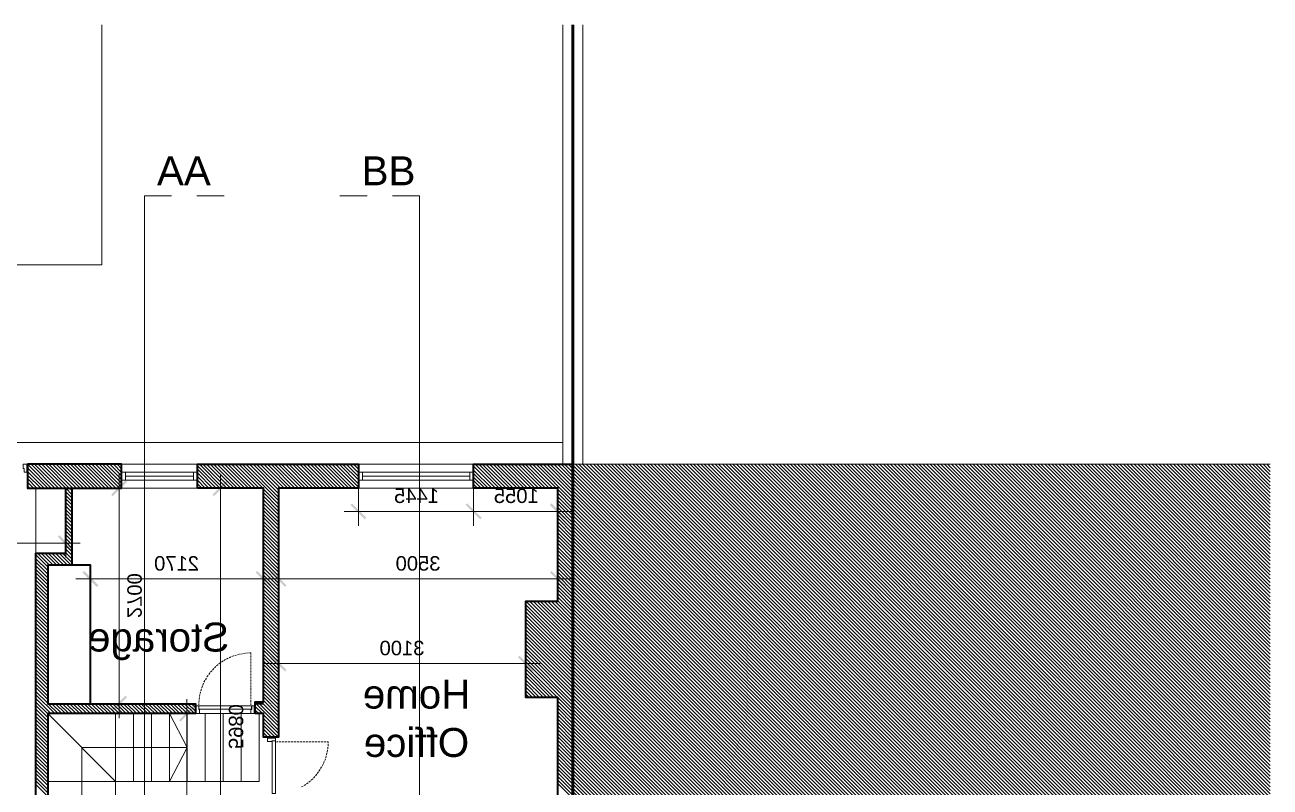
# Model space of a CAD drawing. Header units: millimetres. Extents: x -176873 to 104254, y -63587 to 101719.
# Drawn here: x -166468 to -150863, y 14394 to 23938 of the extents above; entities that cross this region are included whole.
import ezdxf

# ---------------------------------------------------------------- set-up
doc = ezdxf.new("R2010")
doc.units = ezdxf.units.MM
for name, color, linetype in [('PDF2_25205$165$Griffith$Avenue$Survey$a-Above', 7, 'Continuous'), ('PDF2_25205$165$Griffith$Avenue$Survey$a-Boundary$Outline', 1, 'Continuous'), ('PDF2_25205$165$Griffith$Avenue$Survey$a-Elevation$2', 7, 'Continuous'), ('PDF2_25205$165$Griffith$Avenue$Survey$a-Elevation$4', 7, 'Continuous'), ('PDF2_25205$165$Griffith$Avenue$Survey$a-Furniture$Fixed', 7, 'Continuous'), ('PDF2_25205$165$Griffith$Avenue$Survey$a-Hatch', 7, 'Continuous'), ('PDF2_25205$165$Griffith$Avenue$Survey$a-Stairs', 7, 'Continuous'), ('PDF2_25205$165$Griffith$Avenue$Survey$a-Walls', 7, 'Continuous'), ('PDF2_25205$165$Griffith$Avenue$Survey$a-Windows', 7, 'Continuous'), ('PDF2_a-Dimension 10', 7, 'Continuous'), ('PDF2_a-Dimension 100', 7, 'Continuous'), ('PDF2_Text', 7, 'Continuous')]:
    doc.layers.add(name, color=color, linetype=linetype)
doc.layers.add('PDF2_25205$165$Griffith$Avenue$Survey$a-Doors', color=7, linetype='Continuous', true_color=0x989898)
doc.styles.add('PDF ArialMT', font='Arial.ttf')

msp = doc.modelspace()

# ---------------------------------------------------------------- hatches: boundary and pattern name
at = {"layer": 'PDF2_a-Dimension 10', "transparency": 33554559}
for points in [[(-165368.3, 18036.6), (-165387.4, 18055.6), (-165207.5, 18235.5), (-165188.4, 18216.4)], [(-164096.6, 18036.6), (-164115.6, 18055.6), (-163935.8, 18235.5), (-163916.7, 18216.4)], [(-162187.9, 17765.7), (-162206.9, 17746.7), (-162386.8, 17926.5), (-162367.8, 17945.6)], [(-160763.8, 17746.7), (-160943.7, 17926.5), (-160924.6, 17945.6), (-160744.8, 17765.7)], [(-159887.8, 17926.5), (-159868.7, 17945.6), (-159688.9, 17765.7), (-159707.9, 17746.7)], [(-166056, 17528.7), (-166037, 17547.7), (-165857.1, 17367.9), (-165876.2, 17348.8)], [(-165546.1, 16919.3), (-165565.1, 16900.2), (-165747.1, 17080.1), (-165725.9, 17099.1)], [(-163576, 17080.1), (-163557, 17099.1), (-163377.1, 16919.3), (-163396.2, 16900.2)], [(-163188.8, 16919.3), (-163207.8, 16900.2), (-163387.7, 17080.1), (-163368.7, 17099.1)], [(-159887.8, 17080.1), (-159868.7, 17099.1), (-159688.9, 16919.3), (-159707.9, 16900.2)], [(-163188.8, 15859.1), (-163207.8, 15840.1), (-163387.7, 16020), (-163368.7, 16039)], [(-160287.7, 16020), (-160268.7, 16039), (-160088.8, 15859.1), (-160107.8, 15840.1)], [(-165207.5, 15537.5), (-165188.4, 15518.5), (-165368.3, 15338.6), (-165387.4, 15357.6)], [(-164517.7, 15213.8), (-164536.7, 15232.8), (-164356.8, 15412.7), (-164337.8, 15393.6)]]:
    msp.add_hatch(color=256, dxfattribs=at).paths.add_polyline_path(points)

# ---------------------------------------------------------------- linework, layer by layer
at = {"layer": 'PDF2_25205$165$Griffith$Avenue$Survey$a-Above', "lineweight": 9}
for points in [[(-164968.4, 6588.8), (-164968.4, 21796.8), (-164629.8, 21796.8)], [(-163971.7, 21796.8), (-164312.4, 21796.8)], [(-162520.1, 21796.8), (-162179.4, 21796.8)], [(-161523.5, 21284.7), (-161523.5, 21796.8), (-161862, 21796.8)], [(-161523.5, 6588.8), (-161523.5, 21796.8)], [(-164968.4, 20332.5), (-164968.4, 20967.3)], [(-161523.5, 20332.5), (-161523.5, 20967.3)], [(-164968.4, 19380.2), (-164968.4, 20015.1)], [(-161523.5, 19380.2), (-161523.5, 20015.1)], [(-164968.4, 18428), (-164968.4, 19062.8)], [(-161523.5, 18428), (-161523.5, 19062.8)], [(-164968.4, 17475.8), (-164968.4, 18110.6)], [(-161523.5, 17475.8), (-161523.5, 18110.6)], [(-164968.4, 16523.6), (-164968.4, 17158.4)], [(-161523.5, 16523.6), (-161523.5, 17158.4)], [(-164968.4, 15571.4), (-164968.4, 16206.2)], [(-161523.5, 15571.4), (-161523.5, 16206.2)], [(-164433, 14462.6), (-163531.6, 14462.6), (-163531.6, 15313.2)], [(-164331.5, 15313.2), (-163582.4, 15313.2)], [(-164206.6, 14462.6), (-164206.6, 15313.2)], [(-163982.3, 14462.6), (-163982.3, 15313.2)], [(-163758, 14462.6), (-163758, 15313.2)], [(-164968.4, 14619.1), (-164968.4, 15254)], [(-161523.5, 14619.1), (-161523.5, 15254)]]:
    msp.add_lwpolyline(points, dxfattribs=at)
at = {"layer": 'PDF2_25205$165$Griffith$Avenue$Survey$a-Boundary$Outline', "lineweight": 50}
msp.add_lwpolyline([(-159600, 6588.8), (-159600, 23938.2)], dxfattribs=at)
at = {"layer": 'PDF2_25205$165$Griffith$Avenue$Survey$a-Doors', "color": 7, "lineweight": 9}
for points in [[(-166445.4, 18337), (-166477.1, 18337), (-166477.1, 18383.6), (-166489.8, 18383.6), (-166489.8, 18436.5), (-166445.4, 18436.5)], [(-164323, 15412.7), (-164289.1, 15412.7), (-164289.1, 15366.1), (-164278.5, 15366.1), (-164278.5, 15313.2), (-164323, 15313.2)], [(-163626.8, 15412.7), (-164287, 15412.7), (-164287, 15368.2), (-163626.8, 15368.2)], [(-163593, 15412.7), (-163624.7, 15412.7), (-163624.7, 15366.1), (-163635.3, 15366.1), (-163635.3, 15313.2), (-163593, 15313.2)], [(-163326.3, 15006.4), (-163326.3, 14974.6), (-163372.9, 14974.6), (-163372.9, 14964.1), (-163427.9, 14964.1), (-163427.9, 15006.4)], [(-163326.3, 14972.5), (-163326.3, 14312.3), (-163370.8, 14312.3), (-163370.8, 14972.5)]]:
    msp.add_lwpolyline(points, close=True, dxfattribs=at)
for points in [[(-166445.4, 18436.5), (-166434.8, 18436.5)], [(-166434.8, 18337), (-166445.4, 18337)], [(-164331.5, 15412.7), (-164323, 15412.7)], [(-164323, 15313.2), (-164331.5, 15313.2)], [(-163582.4, 15412.7), (-163593, 15412.7)], [(-163593, 15313.2), (-163582.4, 15313.2)], [(-163427.9, 15006.4), (-163427.9, 15017)], [(-163326.3, 15017), (-163326.3, 15006.4)]]:
    msp.add_lwpolyline(points, dxfattribs=at)
at = {"layer": 'PDF2_25205$165$Griffith$Avenue$Survey$a-Doors', "lineweight": 9}
for points in [[(-164064.8, 15912), (-164045.8, 15929)], [(-164035.2, 15937.4), (-164016.2, 15952.3)], [(-164005.6, 15958.6), (-163984.4, 15973.4)], [(-163973.8, 15979.8), (-163952.7, 15990.3)], [(-163942.1, 15996.7), (-163918.8, 16009.4)], [(-163908.2, 16013.6), (-163885, 16024.2)], [(-163874.4, 16028.4), (-163853.2, 16036.9), (-163851.1, 16036.9)], [(-163838.4, 16041.1), (-163815.1, 16047.5)], [(-163802.4, 16051.7), (-163781.3, 16058.1), (-163779.2, 16058.1)], [(-163766.5, 16060.2), (-163741.1, 16064.4)], [(-163728.4, 16066.5), (-163709.3, 16070.8), (-163705.1, 16070.8)], [(-163692.4, 16070.8), (-163667, 16072.9)], [(-163637.4, 16053.8), (-163637.4, 16072.9), (-163654.3, 16072.9)], [(-163637.4, 16017.8), (-163637.4, 16041.1)], [(-163637.4, 15979.8), (-163637.4, 16005.2)], [(-163637.4, 15941.7), (-163637.4, 15967.1)], [(-163637.4, 15905.7), (-163637.4, 15929)], [(-164187.6, 15772.4), (-164172.7, 15791.4)], [(-164164.3, 15802), (-164151.6, 15823.2)], [(-164143.1, 15831.6), (-164126.2, 15850.7)], [(-164117.7, 15859.1), (-164100.8, 15878.2)], [(-164092.3, 15886.7), (-164073.3, 15903.6)], [(-163637.4, 15867.6), (-163637.4, 15893)], [(-163637.4, 15829.5), (-163637.4, 15854.9)], [(-163637.4, 15791.4), (-163637.4, 15816.8)], [(-163637.4, 15755.5), (-163637.4, 15778.7)], [(-164261.6, 15601), (-164255.3, 15624.3)], [(-164251, 15637), (-164242.6, 15660.2)], [(-164238.3, 15670.8), (-164227.8, 15694.1)], [(-164223.5, 15706.8), (-164210.8, 15728)], [(-164204.5, 15738.5), (-164193.9, 15759.7)], [(-163637.4, 15717.4), (-163637.4, 15742.8)], [(-163637.4, 15679.3), (-163637.4, 15704.7)], [(-163637.4, 15641.2), (-163637.4, 15666.6)], [(-163637.4, 15605.2), (-163637.4, 15630.6)], [(-164287, 15452.9), (-164284.9, 15478.3)], [(-164284.9, 15491), (-164284.9, 15495.2), (-164280.7, 15514.2)], [(-164278.5, 15526.9), (-164274.3, 15552.3)], [(-164272.2, 15565), (-164272.2, 15567.1), (-164265.9, 15588.3)], [(-163637.4, 15567.1), (-163637.4, 15592.5)], [(-163637.4, 15529), (-163637.4, 15554.4)], [(-163637.4, 15493.1), (-163637.4, 15516.3)], [(-163637.4, 15455), (-163637.4, 15480.4)], [(-164287, 15423.2), (-164287, 15440.2)], [(-163637.4, 15423.2), (-163637.4, 15442.3)], [(-163315.8, 14961.9), (-163296.7, 14961.9)], [(-163284, 14961.9), (-163260.7, 14961.9)], [(-163248, 14961.9), (-163222.6, 14961.9)], [(-163209.9, 14961.9), (-163184.6, 14961.9)], [(-163171.9, 14961.9), (-163146.5, 14961.9)], [(-163135.9, 14961.9), (-163110.5, 14961.9)], [(-163097.8, 14961.9), (-163072.4, 14961.9)], [(-163059.7, 14961.9), (-163034.3, 14961.9)], [(-163021.6, 14961.9), (-162998.3, 14961.9)], [(-162985.6, 14961.9), (-162960.3, 14961.9)], [(-162947.6, 14961.9), (-162922.2, 14961.9)], [(-162909.5, 14961.9), (-162884.1, 14961.9)], [(-162873.5, 14961.9), (-162848.1, 14961.9)], [(-162835.4, 14961.9), (-162810, 14961.9)], [(-162797.3, 14961.9), (-162771.9, 14961.9)], [(-162759.2, 14961.9), (-162736, 14961.9)], [(-162723.3, 14961.9), (-162697.9, 14961.9)], [(-162685.2, 14961.9), (-162666.1, 14961.9), (-162666.1, 14945)], [(-162674.6, 14858.3), (-162678.8, 14832.9)], [(-162670.4, 14894.2), (-162670.4, 14890), (-162672.5, 14871)], [(-162668.2, 14932.3), (-162668.2, 14906.9)], [(-162729.6, 14680.5), (-162742.3, 14657.2)], [(-162716.9, 14714.4), (-162725.4, 14691.1)], [(-162702.1, 14748.2), (-162710.6, 14724.9)], [(-162691.5, 14784.2), (-162697.9, 14760.9)], [(-162680.9, 14820.2), (-162683.1, 14818.1), (-162687.3, 14796.9)], [(-162835.4, 14526), (-162852.3, 14507)], [(-162810, 14553.5), (-162826.9, 14534.5)], [(-162788.9, 14583.2), (-162803.7, 14562)], [(-162767.7, 14614.9), (-162782.5, 14593.8)], [(-162748.7, 14646.7), (-162761.3, 14625.5)], [(-162979.3, 14405.4), (-163000.5, 14394.8)], [(-162947.6, 14426.6), (-162968.7, 14411.8)], [(-162917.9, 14447.7), (-162939.1, 14435.1)], [(-162888.3, 14473.1), (-162907.4, 14456.2)], [(-162860.8, 14498.5), (-162879.8, 14481.6)]]:
    msp.add_lwpolyline(points, dxfattribs=at)
at = {"layer": 'PDF2_25205$165$Griffith$Avenue$Survey$a-Elevation$2', "lineweight": 9}
msp.add_lwpolyline([(-150862.9, 18436.5), (-159600, 18436.5)], dxfattribs=at)
at = {"layer": 'PDF2_25205$165$Griffith$Avenue$Survey$a-Elevation$4', "lineweight": 20}
for points in [[(-165503.7, 23938.2), (-165503.7, 20935.5), (-168316, 20935.5), (-168316, 23938.2)], [(-159724.8, 18436.5), (-159724.8, 23938.2)], [(-159475.1, 18436.5), (-159475.1, 23938.2)], [(-165503.7, 20935.5), (-168316, 20935.5)], [(-168660.9, 18709.5), (-159724.8, 18709.5)]]:
    msp.add_lwpolyline(points, dxfattribs=at)
at = {"layer": 'PDF2_25205$165$Griffith$Avenue$Survey$a-Furniture$Fixed', "lineweight": 15}
msp.add_lwpolyline([(-166331.1, 18136), (-166331.1, 17321.3)], dxfattribs=at)
at = {"layer": 'PDF2_25205$165$Griffith$Avenue$Survey$a-Hatch', "lineweight": 5}
for points in [[(-166434.8, 18436.5), (-166136.4, 18136)], [(-166390.4, 18436.5), (-166092, 18136)], [(-166345.9, 18436.5), (-166045.4, 18136)], [(-166301.5, 18436.5), (-166001, 18136)], [(-166257, 18436.5), (-165956.6, 18136), (-165876.2, 18055.6)], [(-166210.5, 18436.5), (-165912.1, 18136), (-165876.2, 18102.1)], [(-166166.1, 18436.5), (-165867.7, 18136)], [(-166121.6, 18436.5), (-165821.1, 18136)], [(-166077.2, 18436.5), (-165776.7, 18136)], [(-166032.7, 18436.5), (-165732.3, 18136)], [(-165986.2, 18436.5), (-165687.8, 18136)], [(-165941.8, 18436.5), (-165641.3, 18136)], [(-165897.3, 18436.5), (-165596.8, 18136)], [(-165852.9, 18436.5), (-165552.4, 18136)], [(-165808.4, 18436.5), (-165508, 18136)], [(-165761.9, 18436.5), (-165463.5, 18136)], [(-165717.5, 18436.5), (-165417, 18136)], [(-165673, 18436.5), (-165372.5, 18136)], [(-165628.6, 18436.5), (-165328.1, 18136)], [(-165584.1, 18436.5), (-165283.7, 18136)], [(-165537.6, 18436.5), (-165256.2, 18155.1)], [(-165493.2, 18436.5), (-165256.2, 18199.5)], [(-165448.7, 18436.5), (-165256.2, 18243.9)], [(-165404.3, 18436.5), (-165256.2, 18290.5)], [(-165357.7, 18436.5), (-165256.2, 18334.9)], [(-165313.3, 18436.5), (-165256.2, 18379.4)], [(-165268.9, 18436.5), (-165256.2, 18423.8)], [(-164306.1, 18417.4), (-164026.7, 18136)], [(-164280.7, 18436.5), (-163982.3, 18136)], [(-164236.2, 18436.5), (-163935.8, 18136)], [(-164191.8, 18436.5), (-163891.3, 18136)], [(-164147.4, 18436.5), (-163846.9, 18136)], [(-164102.9, 18436.5), (-163802.4, 18136)], [(-164056.4, 18436.5), (-163758, 18136)], [(-164011.9, 18436.5), (-163711.5, 18136)], [(-163967.5, 18436.5), (-163667, 18136)], [(-163923.1, 18436.5), (-163622.6, 18136)], [(-163876.5, 18436.5), (-163578.1, 18136)], [(-163832.1, 18436.5), (-163533.7, 18136)], [(-163787.6, 18436.5), (-163487.2, 18136)], [(-163743.2, 18436.5), (-163288.2, 17981.5)], [(-163698.8, 18436.5), (-163288.2, 18026)], [(-163652.2, 18436.5), (-163288.2, 18070.4)], [(-163607.8, 18436.5), (-163288.2, 18117)], [(-163563.3, 18436.5), (-163262.9, 18136)], [(-163518.9, 18436.5), (-163218.4, 18136)], [(-163474.5, 18436.5), (-163174, 18136)], [(-163427.9, 18436.5), (-163129.5, 18136)], [(-163383.5, 18436.5), (-163083, 18136)], [(-163339, 18436.5), (-163038.5, 18136)], [(-163294.6, 18436.5), (-162994.1, 18136)], [(-163250.2, 18436.5), (-162949.7, 18136)], [(-163203.6, 18436.5), (-162905.2, 18136)], [(-163159.2, 18436.5), (-162858.7, 18136)], [(-163114.7, 18436.5), (-162814.2, 18136)], [(-163070.3, 18436.5), (-162769.8, 18136)], [(-163023.7, 18436.5), (-162725.4, 18136)], [(-162979.3, 18436.5), (-162680.9, 18136)], [(-162934.9, 18436.5), (-162634.4, 18136)], [(-162890.4, 18436.5), (-162589.9, 18136)], [(-162846, 18436.5), (-162545.5, 18136)], [(-162799.4, 18436.5), (-162501.1, 18136)], [(-162755, 18436.5), (-162454.5, 18136)], [(-162710.6, 18436.5), (-162410.1, 18136)], [(-162666.1, 18436.5), (-162365.6, 18136)], [(-162621.7, 18436.5), (-162321.2, 18136)], [(-162575.1, 18436.5), (-162287.4, 18148.7)], [(-162530.7, 18436.5), (-162287.4, 18193.1)], [(-162486.3, 18436.5), (-162287.4, 18239.7)], [(-162441.8, 18436.5), (-162287.4, 18284.1)], [(-162395.3, 18436.5), (-162287.4, 18328.6)], [(-162350.8, 18436.5), (-162287.4, 18373)], [(-162306.4, 18436.5), (-162287.4, 18417.4)], [(-160825.2, 18436.5), (-160524.7, 18136)], [(-160780.7, 18436.5), (-160480.3, 18136)], [(-160736.3, 18436.5), (-160435.8, 18136)], [(-160689.7, 18436.5), (-160391.4, 18136)], [(-160645.3, 18436.5), (-160346.9, 18136)], [(-160600.9, 18436.5), (-160300.4, 18136)], [(-160556.4, 18436.5), (-160256, 18136)], [(-160512, 18436.5), (-160211.5, 18136)], [(-160465.4, 18436.5), (-160167.1, 18136)], [(-160421, 18436.5), (-160120.5, 18136)], [(-160376.6, 18436.5), (-160076.1, 18136)], [(-160332.1, 18436.5), (-160031.7, 18136)], [(-160287.7, 18436.5), (-159987.2, 18136)], [(-160241.1, 18436.5), (-159942.8, 18136)], [(-160196.7, 18436.5), (-159896.2, 18136)], [(-160152.3, 18436.5), (-159851.8, 18136)], [(-160107.8, 18436.5), (-159807.4, 18136)], [(-160061.3, 18436.5), (-159600, 17975.2), (-150862.9, 9233.8)], [(-160016.8, 18436.5), (-159600, 18019.6), (-150862.9, 9280.4)], [(-159972.4, 18436.5), (-159600, 18064.1), (-150862.9, 9324.8)], [(-159928, 18436.5), (-159600, 18108.5), (-150862.9, 9369.2)], [(-159883.5, 18436.5), (-159600, 18152.9), (-150862.9, 9413.7)], [(-159837, 18436.5), (-159600, 18199.5), (-150862.9, 9458.1)], [(-159792.5, 18436.5), (-159600, 18243.9), (-150862.9, 9504.7)], [(-159748.1, 18436.5), (-159600, 18288.4), (-150862.9, 9549.1)], [(-159703.7, 18436.5), (-159600, 18332.8), (-150862.9, 9593.5)], [(-159659.2, 18436.5), (-159600, 18377.2), (-150862.9, 9638)], [(-159612.7, 18436.5), (-159600, 18423.8), (-150862.9, 9684.5)], [(-159568.2, 18436.5), (-150862.9, 9729)], [(-159523.8, 18436.5), (-150862.9, 9773.4)], [(-159479.4, 18436.5), (-150862.9, 9817.8)], [(-159434.9, 18436.5), (-150862.9, 9862.3)], [(-159388.4, 18436.5), (-150862.9, 9908.8)], [(-159343.9, 18436.5), (-150862.9, 9953.3)], [(-159299.5, 18436.5), (-150862.9, 9997.7)], [(-159255.1, 18436.5), (-150862.9, 10042.1)], [(-159208.5, 18436.5), (-150862.9, 10086.6)], [(-159164.1, 18436.5), (-150862.9, 10133.1)], [(-159119.6, 18436.5), (-150862.9, 10177.6)], [(-159075.2, 18436.5), (-150862.9, 10222)], [(-159030.8, 18436.5), (-150862.9, 10266.4)], [(-158984.2, 18436.5), (-150862.9, 10313)], [(-158939.8, 18436.5), (-150862.9, 10357.4)], [(-158895.3, 18436.5), (-150862.9, 10401.9)], [(-158850.9, 18436.5), (-150862.9, 10446.3)], [(-158806.5, 18436.5), (-150862.9, 10490.8)], [(-158759.9, 18436.5), (-150862.9, 10537.3)], [(-158715.5, 18436.5), (-150862.9, 10581.7)], [(-158671, 18436.5), (-150862.9, 10626.2)], [(-158626.6, 18436.5), (-150862.9, 10670.6)], [(-158580.1, 18436.5), (-150862.9, 10717.2)], [(-158535.6, 18436.5), (-150862.9, 10761.6)], [(-158491.2, 18436.5), (-150862.9, 10806)], [(-158446.7, 18436.5), (-150862.9, 10850.5)], [(-158402.3, 18436.5), (-150862.9, 10894.9)], [(-158355.8, 18436.5), (-150862.9, 10941.5)], [(-158311.3, 18436.5), (-150862.9, 10985.9)], [(-158266.9, 18436.5), (-150862.9, 11030.3)], [(-158222.4, 18436.5), (-150862.9, 11074.8)], [(-158178, 18436.5), (-150862.9, 11119.2)], [(-158131.5, 18436.5), (-150862.9, 11165.8)], [(-158087, 18436.5), (-150862.9, 11210.2)], [(-158042.6, 18436.5), (-150862.9, 11254.6)], [(-157998.1, 18436.5), (-150862.9, 11299.1)], [(-157953.7, 18436.5), (-150862.9, 11345.6)], [(-157907.2, 18436.5), (-150862.9, 11390.1)], [(-157862.7, 18436.5), (-150862.9, 11434.5)], [(-157818.3, 18436.5), (-150862.9, 11478.9)], [(-157773.8, 18436.5), (-150862.9, 11523.4)], [(-157727.3, 18436.5), (-150862.9, 11569.9)], [(-157682.9, 18436.5), (-150862.9, 11614.4)], [(-157638.4, 18436.5), (-150862.9, 11658.8)], [(-157594, 18436.5), (-150862.9, 11703.2)], [(-157549.5, 18436.5), (-150862.9, 11747.7)], [(-157503, 18436.5), (-150862.9, 11794.2)], [(-157458.5, 18436.5), (-150862.9, 11838.7)], [(-157414.1, 18436.5), (-150862.9, 11883.1)], [(-157369.7, 18436.5), (-150862.9, 11927.5)], [(-157325.2, 18436.5), (-150862.9, 11974.1)], [(-157278.7, 18436.5), (-150862.9, 12018.5)], [(-157234.2, 18436.5), (-150862.9, 12063)], [(-157189.8, 18436.5), (-150862.9, 12107.4)], [(-157145.4, 18436.5), (-150862.9, 12151.8)], [(-157098.8, 18436.5), (-150862.9, 12198.4)], [(-157054.4, 18436.5), (-150862.9, 12242.8)], [(-157009.9, 18436.5), (-150862.9, 12287.3)], [(-156965.5, 18436.5), (-150862.9, 12331.7)], [(-156921.1, 18436.5), (-150862.9, 12376.1)], [(-156874.5, 18436.5), (-150862.9, 12422.7)], [(-156830.1, 18436.5), (-150862.9, 12467.1)], [(-156785.6, 18436.5), (-150862.9, 12511.6)], [(-156741.2, 18436.5), (-150862.9, 12556)], [(-156696.8, 18436.5), (-150862.9, 12602.6)], [(-156650.2, 18436.5), (-150862.9, 12647)], [(-156605.8, 18436.5), (-150862.9, 12691.4)], [(-156561.3, 18436.5), (-150862.9, 12735.9)], [(-156516.9, 18436.5), (-150862.9, 12780.3)], [(-156472.5, 18436.5), (-150862.9, 12826.9)], [(-156425.9, 18436.5), (-150862.9, 12871.3)], [(-156381.5, 18436.5), (-150862.9, 12915.7)], [(-156337, 18436.5), (-150862.9, 12960.2)], [(-156292.6, 18436.5), (-150862.9, 13004.6)], [(-156246.1, 18436.5), (-150862.9, 13051.2)], [(-156201.6, 18436.5), (-150862.9, 13095.6)], [(-156157.2, 18436.5), (-150862.9, 13140)], [(-156112.7, 18436.5), (-150862.9, 13184.5)], [(-156068.3, 18436.5), (-150862.9, 13231)], [(-156021.8, 18436.5), (-150862.9, 13275.5)], [(-155977.3, 18436.5), (-150862.9, 13319.9)], [(-155932.9, 18436.5), (-150862.9, 13364.3)], [(-155888.4, 18436.5), (-150862.9, 13408.8)], [(-155844, 18436.5), (-150862.9, 13455.3)], [(-155797.5, 18436.5), (-150862.9, 13499.8)], [(-155753, 18436.5), (-150862.9, 13544.2)], [(-155708.6, 18436.5), (-150862.9, 13588.6)], [(-155664.1, 18436.5), (-150862.9, 13633.1)], [(-155619.7, 18436.5), (-150862.9, 13679.6)], [(-155573.2, 18436.5), (-150862.9, 13724.1)], [(-155528.7, 18436.5), (-150862.9, 13768.5)], [(-155484.3, 18436.5), (-150862.9, 13812.9)], [(-155439.8, 18436.5), (-150862.9, 13859.5)], [(-155393.3, 18436.5), (-150862.9, 13903.9)], [(-155348.9, 18436.5), (-150862.9, 13948.4)], [(-155304.4, 18436.5), (-150862.9, 13992.8)], [(-155260, 18436.5), (-150862.9, 14037.2)], [(-155215.5, 18436.5), (-150862.9, 14083.8)], [(-155169, 18436.5), (-150862.9, 14128.2)], [(-155124.6, 18436.5), (-150862.9, 14172.7)], [(-155080.1, 18436.5), (-150862.9, 14217.1)], [(-155035.7, 18436.5), (-150862.9, 14261.5)], [(-154991.2, 18436.5), (-150862.9, 14308.1)], [(-154944.7, 18436.5), (-150862.9, 14352.5)], [(-154900.3, 18436.5), (-150862.9, 14397)], [(-154855.8, 18436.5), (-150862.9, 14441.4)], [(-154811.4, 18436.5), (-150862.9, 14488)], [(-154764.8, 18436.5), (-150862.9, 14532.4)], [(-154720.4, 18436.5), (-150862.9, 14576.8)], [(-154676, 18436.5), (-150862.9, 14621.3)], [(-154631.5, 18436.5), (-150862.9, 14665.7)], [(-154587.1, 18436.5), (-150862.9, 14712.3)], [(-154540.5, 18436.5), (-150862.9, 14756.7)], [(-154496.1, 18436.5), (-150862.9, 14801.1)], [(-154451.7, 18436.5), (-150862.9, 14845.6)], [(-154407.2, 18436.5), (-150862.9, 14892.1)], [(-154362.8, 18436.5), (-150862.9, 14936.6)], [(-154316.2, 18436.5), (-150862.9, 14981)], [(-154271.8, 18436.5), (-150862.9, 15025.4)], [(-154227.4, 18436.5), (-150862.9, 15069.9)], [(-154182.9, 18436.5), (-150862.9, 15116.4)], [(-154138.5, 18436.5), (-150862.9, 15160.9)], [(-154091.9, 18436.5), (-150862.9, 15205.3)], [(-154047.5, 18436.5), (-150862.9, 15249.7)], [(-154003.1, 18436.5), (-150862.9, 15294.2)], [(-153958.6, 18436.5), (-150862.9, 15340.7)], [(-153912.1, 18436.5), (-150862.9, 15385.2)], [(-153867.6, 18436.5), (-150862.9, 15429.6)], [(-153823.2, 18436.5), (-150862.9, 15474)], [(-153778.8, 18436.5), (-150862.9, 15520.6)], [(-153734.3, 18436.5), (-150862.9, 15565)], [(-153687.8, 18436.5), (-150862.9, 15609.5)], [(-153643.3, 18436.5), (-150862.9, 15653.9)], [(-153598.9, 18436.5), (-150862.9, 15698.3)], [(-153554.5, 18436.5), (-150862.9, 15744.9)], [(-153510, 18436.5), (-150862.9, 15789.3)], [(-153463.5, 18436.5), (-150862.9, 15833.8)], [(-153419, 18436.5), (-150862.9, 15878.2)], [(-153374.6, 18436.5), (-150862.9, 15922.6)], [(-153330.2, 18436.5), (-150862.9, 15969.2)], [(-153285.7, 18436.5), (-150862.9, 16013.6)], [(-153239.2, 18436.5), (-150862.9, 16058.1)], [(-153194.7, 18436.5), (-150862.9, 16102.5)], [(-153150.3, 18436.5), (-150862.9, 16149)], [(-153105.9, 18436.5), (-150862.9, 16193.5)], [(-153059.3, 18436.5), (-150862.9, 16237.9)], [(-153014.9, 18436.5), (-150862.9, 16282.4)], [(-152970.4, 18436.5), (-150862.9, 16326.8)], [(-152926, 18436.5), (-150862.9, 16373.3)], [(-152881.6, 18436.5), (-150862.9, 16417.8)], [(-152835, 18436.5), (-150862.9, 16462.2)], [(-152790.6, 18436.5), (-150862.9, 16506.7)], [(-152746.1, 18436.5), (-150862.9, 16551.1)], [(-152701.7, 18436.5), (-150862.9, 16597.6)], [(-152657.3, 18436.5), (-150862.9, 16642.1)], [(-152610.7, 18436.5), (-150862.9, 16686.5)], [(-152566.3, 18436.5), (-150862.9, 16731)], [(-152521.8, 18436.5), (-150862.9, 16777.5)], [(-152477.4, 18436.5), (-150862.9, 16821.9)], [(-152430.8, 18436.5), (-150862.9, 16866.4)], [(-152386.4, 18436.5), (-150862.9, 16910.8)], [(-152342, 18436.5), (-150862.9, 16955.3)], [(-152297.5, 18436.5), (-150862.9, 17001.8)], [(-152253.1, 18436.5), (-150862.9, 17046.2)], [(-152206.5, 18436.5), (-150862.9, 17090.7)], [(-152162.1, 18436.5), (-150862.9, 17135.1)], [(-152117.7, 18436.5), (-150862.9, 17179.6)], [(-152073.2, 18436.5), (-150862.9, 17226.1)], [(-152028.8, 18436.5), (-150862.9, 17270.5)], [(-151982.2, 18436.5), (-150862.9, 17315)], [(-151937.8, 18436.5), (-150862.9, 17359.4)], [(-151893.4, 18436.5), (-150862.9, 17406)], [(-151848.9, 18436.5), (-150862.9, 17450.4)], [(-151804.5, 18436.5), (-150862.9, 17494.8)], [(-151757.9, 18436.5), (-150862.9, 17539.3)], [(-151713.5, 18436.5), (-150862.9, 17583.7)], [(-151669.1, 18436.5), (-150862.9, 17630.3)], [(-151624.6, 18436.5), (-150862.9, 17674.7)], [(-151578.1, 18436.5), (-150862.9, 17719.1)], [(-151533.6, 18436.5), (-150862.9, 17763.6)], [(-151489.2, 18436.5), (-150862.9, 17808)], [(-151444.8, 18436.5), (-150862.9, 17854.6)], [(-151400.3, 18436.5), (-150862.9, 17899)], [(-151353.8, 18436.5), (-150862.9, 17943.4)], [(-151309.3, 18436.5), (-150862.9, 17987.9)], [(-151264.9, 18436.5), (-150862.9, 18034.4)], [(-151220.5, 18436.5), (-150862.9, 18078.9)], [(-151176, 18436.5), (-150862.9, 18123.3)], [(-151129.5, 18436.5), (-150862.9, 18167.7)], [(-151085, 18436.5), (-150862.9, 18212.2)], [(-151040.6, 18436.5), (-150862.9, 18258.7)], [(-150996.2, 18436.5), (-150862.9, 18303.2)], [(-150949.6, 18436.5), (-150862.9, 18347.6)], [(-150905.2, 18436.5), (-150862.9, 18392)], [(-166434.8, 18392), (-166180.9, 18136)], [(-166434.8, 18345.5), (-166225.3, 18136)], [(-166434.8, 18301.1), (-166269.7, 18136)], [(-164306.1, 18373), (-164071.2, 18136)], [(-164306.1, 18328.6), (-164115.6, 18136)], [(-164306.1, 18282), (-164162.2, 18136)], [(-160844.2, 18411.1), (-160571.2, 18136)], [(-160844.2, 18364.5), (-160615.7, 18136)], [(-160844.2, 18320.1), (-160660.1, 18136)], [(-160844.2, 18275.7), (-160704.6, 18136)], [(-166434.8, 18256.6), (-166316.3, 18136)], [(-166434.8, 18212.2), (-166360.7, 18136)], [(-166434.8, 18165.6), (-166405.2, 18136)], [(-164306.1, 18237.6), (-164206.6, 18136)], [(-164306.1, 18193.1), (-164251, 18136)], [(-164306.1, 18148.7), (-164295.5, 18136)], [(-163476.6, 18125.4), (-163288.2, 17937.1)], [(-160844.2, 18231.2), (-160749, 18136)], [(-160844.2, 18186.8), (-160795.5, 18136)], [(-160844.2, 18140.2), (-160840, 18136)], [(-150862.9, 9189.4), (-159600, 17928.6), (-159788.3, 18119.1)], [(-165956.6, 18091.6), (-165876.2, 18011.2)], [(-165956.6, 18047.1), (-165876.2, 17966.7)], [(-165956.6, 18002.7), (-165876.2, 17922.3)], [(-165956.6, 17956.1), (-165876.2, 17877.8)], [(-163476.6, 18081), (-163288.2, 17892.7)], [(-163476.6, 18036.6), (-163288.2, 17846.1)], [(-163476.6, 17992.1), (-163288.2, 17801.7)], [(-163476.6, 17945.6), (-163288.2, 17757.2)], [(-150862.9, 9144.9), (-159600, 17884.2), (-159788.3, 18074.6)], [(-159788.3, 18028.1), (-159600, 17839.8), (-150862.9, 9100.5)], [(-159788.3, 17983.7), (-159600, 17795.3), (-150862.9, 9056.1)], [(-165956.6, 17911.7), (-165876.2, 17831.3)], [(-165956.6, 17867.3), (-165876.2, 17786.9)], [(-165956.6, 17822.8), (-165876.2, 17742.4)], [(-163476.6, 17901.1), (-163288.2, 17712.8)], [(-163476.6, 17856.7), (-163288.2, 17668.4)], [(-163476.6, 17812.3), (-163288.2, 17621.8)], [(-159788.3, 17939.2), (-159600, 17748.8), (-150862.9, 9009.5)], [(-159788.3, 17894.8), (-159600, 17704.3), (-150862.9, 8965.1)], [(-159788.3, 17850.3), (-159600, 17659.9), (-150862.9, 8920.6)], [(-159788.3, 17803.8), (-159600, 17615.5), (-150862.9, 8876.2)], [(-165956.6, 17778.4), (-165876.2, 17698)], [(-165956.6, 17731.8), (-165876.2, 17653.5)], [(-165956.6, 17687.4), (-165876.2, 17607)], [(-165956.6, 17643), (-165876.2, 17562.6)], [(-163476.6, 17767.8), (-163288.2, 17577.4)], [(-163476.6, 17721.3), (-163288.2, 17532.9)], [(-163476.6, 17676.8), (-163288.2, 17488.5)], [(-159788.3, 17759.4), (-159600, 17571), (-150862.9, 8829.7)], [(-159788.3, 17714.9), (-159600, 17524.5), (-150862.9, 8785.2)], [(-159788.3, 17670.5), (-159600, 17480), (-150862.9, 8740.8)], [(-165956.6, 17598.5), (-165876.2, 17518.1)], [(-165956.6, 17552), (-165876.2, 17473.7)], [(-165956.6, 17507.5), (-165876.2, 17427.1)], [(-163476.6, 17632.4), (-163288.2, 17441.9)], [(-163476.6, 17588), (-163288.2, 17397.5)], [(-163476.6, 17543.5), (-163288.2, 17353.1)], [(-163476.6, 17497), (-163288.2, 17308.6)], [(-159788.3, 17623.9), (-159600, 17435.6), (-150892.5, 8726)], [(-159788.3, 17579.5), (-159600, 17391.2), (-150936.9, 8726)], [(-159788.3, 17535.1), (-159600, 17346.7), (-150981.3, 8726)], [(-159788.3, 17490.6), (-159600, 17300.2), (-151025.8, 8726)], [(-166307.8, 17321.3), (-166159.7, 17171.1)], [(-166263.4, 17321.3), (-166113.2, 17171.1)], [(-166219, 17321.3), (-166068.7, 17171.1)], [(-166174.5, 17321.3), (-166024.3, 17171.1)], [(-166130.1, 17321.3), (-165979.8, 17171.1)], [(-166083.5, 17321.3), (-165935.4, 17171.1)], [(-166039.1, 17321.3), (-165888.9, 17171.1)], [(-165994.7, 17321.3), (-165876.2, 17202.8)], [(-165956.6, 17463.1), (-165876.2, 17382.7)], [(-165956.6, 17418.7), (-165876.2, 17338.3)], [(-165956.6, 17374.2), (-165876.2, 17293.8)], [(-165956.6, 17327.7), (-165876.2, 17249.4)], [(-163476.6, 17452.5), (-163288.2, 17264.2)], [(-163476.6, 17408.1), (-163288.2, 17217.6)], [(-163476.6, 17363.7), (-163288.2, 17173.2)], [(-159788.3, 17446.2), (-159600, 17255.7), (-151070.2, 8726)], [(-159788.3, 17399.6), (-159600, 17211.3), (-151116.8, 8726)], [(-159788.3, 17355.2), (-159600, 17166.9), (-151161.2, 8726)], [(-166331.1, 17300.2), (-166180.9, 17149.9)], [(-166331.1, 17253.6), (-166180.9, 17105.5)], [(-166331.1, 17209.2), (-166180.9, 17058.9)], [(-163476.6, 17317.1), (-163288.2, 17128.8)], [(-163476.6, 17272.7), (-163288.2, 17084.3)], [(-163476.6, 17228.2), (-163288.2, 17039.9)], [(-163476.6, 17183.8), (-163288.2, 16993.3)], [(-159788.3, 17310.8), (-159600, 17120.3), (-151205.6, 8726)], [(-159788.3, 17266.3), (-159600, 17075.9), (-151250.1, 8726)], [(-159788.3, 17219.8), (-159600, 17031.4), (-151294.5, 8726)], [(-159788.3, 17175.3), (-159600, 16987), (-151341.1, 8726)], [(-166331.1, 17164.7), (-166180.9, 17014.5)], [(-166331.1, 17120.3), (-166180.9, 16970.1)], [(-166331.1, 17075.9), (-166180.9, 16925.6)], [(-166331.1, 17029.3), (-166180.9, 16879.1)], [(-163476.6, 17139.4), (-163288.2, 16948.9)], [(-163476.6, 17092.8), (-163288.2, 16904.5)], [(-163476.6, 17048.4), (-163288.2, 16860)], [(-159788.3, 17130.9), (-159600, 16942.6), (-151385.5, 8726)], [(-159788.3, 17086.4), (-159600, 16896), (-151429.9, 8726)], [(-151474.4, 8726), (-159600, 16851.6), (-159788.3, 17042)], [(-166331.1, 16984.9), (-166180.9, 16834.6)], [(-166331.1, 16940.4), (-166180.9, 16790.2)], [(-166331.1, 16896), (-166180.9, 16745.8)], [(-163476.6, 17003.9), (-163288.2, 16813.5)], [(-163476.6, 16959.5), (-163288.2, 16769)], [(-163476.6, 16915.1), (-163288.2, 16724.6)], [(-163476.6, 16868.5), (-163288.2, 16680.2)], [(-151518.8, 8726), (-159600, 16807.1), (-159788.3, 16995.5)], [(-151565.4, 8726), (-159600, 16762.7), (-159788.3, 16951)], [(-151609.8, 8726), (-159600, 16716.1), (-159788.3, 16906.6)], [(-151654.2, 8726), (-159600, 16671.7), (-159788.3, 16862.1)], [(-166331.1, 16851.6), (-166180.9, 16701.3)], [(-166331.1, 16805), (-166180.9, 16654.8)], [(-166331.1, 16760.6), (-166180.9, 16610.3)], [(-166331.1, 16716.1), (-166180.9, 16565.9)], [(-163476.6, 16824.1), (-163288.2, 16635.7)], [(-163476.6, 16779.6), (-163288.2, 16589.2)], [(-163476.6, 16735.2), (-163288.2, 16544.7)], [(-152193.8, 8726), (-159600, 16134.2), (-160188.2, 16722.5)], [(-152147.3, 8726), (-159600, 16178.7), (-160143.8, 16722.5)], [(-152102.9, 8726), (-159600, 16223.1), (-160099.4, 16722.5)], [(-152058.4, 8726), (-159600, 16267.5), (-160052.8, 16722.5)], [(-152014, 8726), (-159600, 16314.1), (-160008.4, 16722.5)], [(-151969.5, 8726), (-159600, 16358.5), (-159963.9, 16722.5)], [(-151923, 8726), (-159600, 16403), (-159919.5, 16722.5)], [(-151878.5, 8726), (-159600, 16447.4), (-159873, 16722.5)], [(-151834.1, 8726), (-159600, 16491.8), (-159828.5, 16722.5)], [(-151698.7, 8726), (-159600, 16627.3), (-159788.3, 16817.7)], [(-151745.2, 8726), (-159600, 16582.8), (-159788.3, 16771.2)], [(-151789.7, 8726), (-159600, 16538.4), (-159788.3, 16726.7)], [(-166331.1, 16671.7), (-166180.9, 16521.5)], [(-166331.1, 16625.2), (-166180.9, 16477)], [(-166331.1, 16580.7), (-166180.9, 16430.5)], [(-163476.6, 16688.6), (-163288.2, 16500.3)], [(-163476.6, 16644.2), (-163288.2, 16455.9)], [(-163476.6, 16599.8), (-163288.2, 16411.4)], [(-163476.6, 16555.3), (-163288.2, 16364.9)], [(-152238.3, 8726), (-159600, 16087.7), (-160188.2, 16678.1)], [(-152282.7, 8726), (-159600, 16043.2), (-160188.2, 16633.6)], [(-160188.2, 16589.2), (-159600, 15998.8), (-155082.2, 11481.1)], [(-160188.2, 16542.6), (-159600, 15954.4), (-155128.8, 11481.1)], [(-166331.1, 16536.3), (-166180.9, 16386)], [(-166331.1, 16491.8), (-166180.9, 16341.6)], [(-166331.1, 16447.4), (-166180.9, 16297.2)], [(-166331.1, 16400.9), (-166180.9, 16250.6)], [(-163476.6, 16510.9), (-163288.2, 16320.4)], [(-163476.6, 16464.3), (-163288.2, 16276)], [(-163476.6, 16419.9), (-163288.2, 16231.6)], [(-160188.2, 16498.2), (-159600, 15909.9), (-155173.2, 11481.1)], [(-160188.2, 16453.8), (-159600, 15863.4), (-155217.7, 11481.1)], [(-160188.2, 16409.3), (-159600, 15818.9), (-155262.1, 11481.1)], [(-166331.1, 16356.4), (-166180.9, 16206.2)], [(-166331.1, 16312), (-166180.9, 16161.7)], [(-166331.1, 16267.5), (-166180.9, 16117.3)], [(-163476.6, 16375.5), (-163288.2, 16185)], [(-163476.6, 16331), (-163288.2, 16140.6)], [(-163476.6, 16286.6), (-163288.2, 16096.1)], [(-163476.6, 16240), (-163288.2, 16051.7)], [(-160188.2, 16362.8), (-159600, 15774.5), (-155306.5, 11481.1)], [(-155353.1, 11481.1), (-159600, 15730.1), (-160188.2, 16318.3)], [(-155397.5, 11481.1), (-159600, 15685.6), (-160188.2, 16273.9)], [(-155442, 11481.1), (-159600, 15639.1), (-160188.2, 16229.5)], [(-166331.1, 16221), (-166180.9, 16072.9)], [(-166331.1, 16176.6), (-166180.9, 16026.3)], [(-166331.1, 16132.1), (-166180.9, 15981.9)], [(-166331.1, 16087.7), (-166180.9, 15937.4)], [(-163476.6, 16195.6), (-163288.2, 16007.3)], [(-163476.6, 16151.2), (-163288.2, 15960.7)], [(-163476.6, 16106.7), (-163288.2, 15916.3)], [(-155486.4, 11481.1), (-159600, 15594.6), (-160188.2, 16185)], [(-155533, 11481.1), (-159600, 15550.2), (-160188.2, 16138.5)], [(-160188.2, 16094), (-159600, 15505.8), (-155577.4, 11481.1)], [(-166331.1, 16043.2), (-166180.9, 15893)], [(-166331.1, 15996.7), (-166180.9, 15848.6)], [(-166331.1, 15952.3), (-166180.9, 15802)], [(-163476.6, 16060.2), (-163288.2, 15871.8)], [(-163476.6, 16015.7), (-163288.2, 15827.4)], [(-163476.6, 15971.3), (-163288.2, 15783)], [(-163476.6, 15926.9), (-163288.2, 15736.4)], [(-160188.2, 16049.6), (-159600, 15459.2), (-155621.8, 11481.1)], [(-160188.2, 16005.2), (-159600, 15414.8), (-155666.3, 11481.1)], [(-160188.2, 15960.7), (-159600, 15370.3), (-155710.7, 11481.1)], [(-166331.1, 15907.8), (-166180.9, 15757.6)], [(-166331.1, 15863.4), (-166180.9, 15713.1)], [(-166331.1, 15818.9), (-166180.9, 15668.7)], [(-166331.1, 15772.4), (-166180.9, 15622.1)], [(-163476.6, 15882.4), (-163288.2, 15692)], [(-163476.6, 15835.9), (-163288.2, 15647.5)], [(-163476.6, 15791.4), (-163288.2, 15603.1)], [(-160188.2, 15914.2), (-159792.5, 15516.3)], [(-160188.2, 15869.7), (-159837, 15516.3)], [(-160188.2, 15825.3), (-159881.4, 15516.3)], [(-160188.2, 15780.9), (-159925.9, 15516.3)], [(-166331.1, 15728), (-166180.9, 15577.7)], [(-166331.1, 15683.5), (-166180.9, 15533.3)], [(-166331.1, 15639.1), (-166180.9, 15488.8)], [(-163476.6, 15747), (-163288.2, 15556.6)], [(-163476.6, 15702.6), (-163288.2, 15512.1)], [(-163476.6, 15658.1), (-163288.2, 15467.7)], [(-163476.6, 15611.6), (-163288.2, 15423.2)], [(-160188.2, 15734.3), (-159970.3, 15516.3)], [(-160188.2, 15689.9), (-160016.8, 15516.3)], [(-160188.2, 15645.4), (-160061.3, 15516.3)], [(-166331.1, 15592.5), (-166180.9, 15444.4)], [(-166331.1, 15548.1), (-166094.1, 15313.2)], [(-166331.1, 15503.7), (-166140.7, 15313.2)], [(-166331.1, 15459.2), (-166180.9, 15309)], [(-163552.7, 15461.3), (-163288.2, 15198.9)], [(-163506.2, 15461.3), (-163288.2, 15243.4)], [(-163476.6, 15567.1), (-163288.2, 15378.8)], [(-163476.6, 15522.7), (-163288.2, 15332.3)], [(-163476.6, 15478.3), (-163288.2, 15287.8)], [(-160188.2, 15601), (-160105.7, 15516.3)], [(-160188.2, 15556.6), (-160150.2, 15516.3)], [(-159788.3, 15514.2), (-159600, 15325.9), (-155757.3, 11481.1)], [(-159788.3, 15469.8), (-159600, 15281.5), (-155801.7, 11481.1)], [(-166331.1, 15414.8), (-166180.9, 15264.5)], [(-166331.1, 15368.2), (-166180.9, 15220.1)], [(-166331.1, 15323.8), (-166180.9, 15173.5)], [(-166174.5, 15438.1), (-166049.7, 15313.2)], [(-166130.1, 15438.1), (-166005.2, 15313.2)], [(-166085.6, 15438.1), (-165960.8, 15313.2)], [(-166041.2, 15438.1), (-165916.4, 15313.2)], [(-165994.7, 15438.1), (-165869.8, 15313.2)], [(-165950.2, 15438.1), (-165825.4, 15313.2)], [(-165905.8, 15438.1), (-165780.9, 15313.2)], [(-165861.3, 15438.1), (-165736.5, 15313.2)], [(-165816.9, 15438.1), (-165689.9, 15313.2)], [(-165770.4, 15438.1), (-165645.5, 15313.2)], [(-165725.9, 15438.1), (-165601.1, 15313.2)], [(-165681.5, 15438.1), (-165556.6, 15313.2)], [(-165637, 15438.1), (-165512.2, 15313.2)], [(-165590.5, 15438.1), (-165465.6, 15313.2)], [(-165546.1, 15438.1), (-165421.2, 15313.2)], [(-165501.6, 15438.1), (-165376.8, 15313.2)], [(-165457.2, 15438.1), (-165332.3, 15313.2)], [(-165412.7, 15438.1), (-165287.9, 15313.2)], [(-165366.2, 15438.1), (-165241.3, 15313.2)], [(-165321.8, 15438.1), (-165196.9, 15313.2)], [(-165277.3, 15438.1), (-165152.5, 15313.2)], [(-165232.9, 15438.1), (-165108, 15313.2)], [(-165188.4, 15438.1), (-165063.6, 15313.2)], [(-165141.9, 15438.1), (-165017, 15313.2)], [(-165097.5, 15438.1), (-164972.6, 15313.2)], [(-165053, 15438.1), (-164928.2, 15313.2)], [(-165008.6, 15438.1), (-164883.7, 15313.2)], [(-164964.1, 15438.1), (-164837.2, 15313.2)], [(-164917.6, 15438.1), (-164792.7, 15313.2)], [(-164873.2, 15438.1), (-164748.3, 15313.2)], [(-164828.7, 15438.1), (-164703.9, 15313.2)], [(-164784.3, 15438.1), (-164659.4, 15313.2)], [(-164737.7, 15438.1), (-164612.9, 15313.2)], [(-164693.3, 15438.1), (-164568.4, 15313.2)], [(-164648.9, 15438.1), (-164524, 15313.2)], [(-164604.4, 15438.1), (-164479.6, 15313.2)], [(-164560, 15438.1), (-164435.1, 15313.2)], [(-164513.4, 15438.1), (-164388.6, 15313.2)], [(-164469, 15438.1), (-164344.1, 15313.2)], [(-164424.6, 15438.1), (-164331.5, 15344.9)], [(-164380.1, 15438.1), (-164331.5, 15389.4)], [(-164335.7, 15438.1), (-164331.5, 15433.8)], [(-163582.4, 15448.6), (-163288.2, 15154.5)], [(-163582.4, 15402.1), (-163491.4, 15313.2)], [(-163582.4, 15357.6), (-163535.8, 15313.2)], [(-163582.4, 15313.2), (-163582.4, 15313.2)], [(-163476.6, 15298.4), (-163288.2, 15108)], [(-159788.3, 15425.4), (-159600, 15234.9), (-155846.1, 11481.1)], [(-159788.3, 15380.9), (-159600, 15190.5), (-155890.6, 11481.1)], [(-159788.3, 15334.4), (-159600, 15146), (-155935, 11481.1)], [(-166331.1, 15279.4), (-166180.9, 15129.1)], [(-166331.1, 15234.9), (-166180.9, 15084.7)], [(-166331.1, 15190.5), (-166180.9, 15040.2)], [(-166331.1, 15143.9), (-166180.9, 14993.7)], [(-163476.6, 15254), (-163288.2, 15063.5)], [(-163476.6, 15207.4), (-163288.2, 15019.1)], [(-163476.6, 15163), (-163330.6, 15017)], [(-159788.3, 15289.9), (-159600, 15101.6), (-155981.6, 11481.1)], [(-159788.3, 15245.5), (-159600, 15057.2), (-156026, 11481.1)], [(-159788.3, 15201.1), (-159600, 15010.6), (-156070.4, 11481.1)], [(-159788.3, 15156.6), (-159600, 14966.2), (-156114.9, 11481.1)], [(-166331.1, 15099.5), (-166180.9, 14949.2)], [(-166331.1, 15055.1), (-166180.9, 14904.8)], [(-166331.1, 15010.6), (-166180.9, 14860.4)], [(-163476.6, 15118.5), (-163377.1, 15017)], [(-163476.6, 15074.1), (-163421.6, 15017)], [(-163476.6, 15029.7), (-163466, 15017)], [(-159788.3, 15110.1), (-159600, 14921.7), (-156161.4, 11481.1)], [(-159788.3, 15065.6), (-159600, 14877.3), (-156205.9, 11481.1)], [(-159788.3, 15021.2), (-159600, 14830.8), (-156250.3, 11481.1)], [(-166331.1, 14964.1), (-166180.9, 14815.9)], [(-166331.1, 14919.6), (-166180.9, 14769.4)], [(-166331.1, 14875.2), (-166180.9, 14724.9)], [(-166331.1, 14830.8), (-166180.9, 14680.5)], [(-159788.3, 14976.8), (-159600, 14786.3), (-156294.7, 11481.1)], [(-159788.3, 14932.3), (-159600, 14741.9), (-156339.2, 11481.1)], [(-159788.3, 14885.8), (-159600, 14697.4), (-156385.7, 11481.1)], [(-159788.3, 14841.3), (-159600, 14653), (-156430.2, 11481.1)], [(-166331.1, 14786.3), (-166180.9, 14636.1)], [(-166331.1, 14739.8), (-166180.9, 14591.6)], [(-166331.1, 14695.3), (-166180.9, 14545.1)], [(-159788.3, 14796.9), (-159600, 14606.4), (-156474.6, 11481.1)], [(-159788.3, 14752.5), (-159600, 14562), (-156519, 11481.1)], [(-159788.3, 14705.9), (-159600, 14517.6), (-156563.5, 11481.1)], [(-166331.1, 14650.9), (-166180.9, 14500.6)], [(-166331.1, 14606.4), (-166180.9, 14456.2)], [(-166331.1, 14562), (-166180.9, 14411.8)], [(-166331.1, 14515.5), (-166180.9, 14365.2)], [(-159788.3, 14661.5), (-159600, 14473.1), (-156610, 11481.1)], [(-159788.3, 14617), (-159600, 14428.7), (-156654.5, 11481.1)], [(-159788.3, 14572.6), (-159600, 14382.1), (-156698.9, 11481.1)], [(-159788.3, 14528.2), (-159600, 14337.7), (-156743.3, 11481.1)], [(-166331.1, 14471), (-166180.9, 14320.8)], [(-166331.1, 14426.6), (-166180.9, 14276.3)], [(-159788.3, 14481.6), (-159600, 14293.3), (-156787.8, 11481.1)], [(-159788.3, 14437.2), (-159600, 14248.8), (-156834.3, 11481.1)]]:
    msp.add_lwpolyline(points, dxfattribs=at)
at = {"layer": 'PDF2_25205$165$Griffith$Avenue$Survey$a-Stairs', "lineweight": 15}
for points in [[(-164433, 15313.2), (-164433, 14462.6), (-165332.3, 14462.6), (-165332.3, 13336.8), (-166180.9, 13336.8)], [(-165332.3, 15313.2), (-165332.3, 14462.6), (-166180.9, 15313.2)], [(-165105.9, 14462.6), (-165105.9, 15313.2)], [(-164881.6, 14462.6), (-164881.6, 15313.2)], [(-165755.5, 13336.8), (-165755.5, 14887.9), (-164433, 14887.9)], [(-165332.3, 14462.6), (-166180.9, 14462.6)]]:
    msp.add_lwpolyline(points, dxfattribs=at)
msp.add_lwpolyline([(-164657.3, 15313.2), (-164433, 14887.9), (-164657.3, 14462.6)], close=True, dxfattribs=at)
at = {"layer": 'PDF2_25205$165$Griffith$Avenue$Survey$a-Walls', "lineweight": 35}
for points in [[(-166434.8, 18436.5), (-166434.8, 18136), (-165628.6, 18136), (-165256.2, 18136), (-165256.2, 18436.5)], [(-164306.1, 18136), (-164306.1, 18436.5), (-162287.4, 18436.5), (-162287.4, 18136), (-163288.2, 18136), (-163288.2, 15017), (-163476.6, 15017), (-163476.6, 15313.2), (-163582.4, 15313.2), (-163582.4, 15461.3), (-163476.6, 15461.3), (-163476.6, 18136)]]:
    msp.add_lwpolyline(points, close=True, dxfattribs=at)
for points in [[(-159788.3, 12744.3), (-159788.3, 14018.2), (-160664.4, 14018.2), (-160664.4, 14168.4), (-159788.3, 14168.4), (-159788.3, 15516.3), (-160188.2, 15516.3), (-160188.2, 16722.5), (-159788.3, 16722.5), (-159788.3, 18136), (-160844.2, 18136), (-160844.2, 18436.5), (-159600, 18436.5)], [(-165645.5, 15438.1), (-165645.5, 17171.1), (-165806.3, 17171.1), (-166180.9, 17171.1), (-166180.9, 15438.1), (-164331.5, 15438.1), (-164331.5, 15313.2), (-166180.9, 15313.2), (-166180.9, 13157), (-166331.1, 13157), (-166331.1, 17321.3), (-165956.6, 17321.3), (-165956.6, 18136)], [(-165876.2, 17171.1), (-165876.2, 18136)], [(-163476.6, 15438.1), (-163582.4, 15438.1)]]:
    msp.add_lwpolyline(points, dxfattribs=at)
at = {"layer": 'PDF2_25205$165$Griffith$Avenue$Survey$a-Windows', "lineweight": 9}
for points in [[(-165256.2, 18436.5), (-164306.1, 18436.5)], [(-162287.4, 18436.5), (-160844.2, 18436.5)], [(-165256.2, 18337), (-164306.1, 18337)], [(-165207.5, 18237.6), (-165207.5, 18337)], [(-165207.5, 18286.2), (-164356.8, 18286.2)], [(-164356.8, 18237.6), (-164356.8, 18337)], [(-162287.4, 18337), (-160844.2, 18337)], [(-162238.7, 18237.6), (-162238.7, 18337)], [(-162238.7, 18286.2), (-160892.9, 18286.2)], [(-160892.9, 18237.6), (-160892.9, 18337)], [(-165256.2, 18237.6), (-164306.1, 18237.6)], [(-165256.2, 18136), (-164306.1, 18136)], [(-162287.4, 18237.6), (-160844.2, 18237.6)], [(-162287.4, 18136), (-160844.2, 18136)]]:
    msp.add_lwpolyline(points, dxfattribs=at)
at = {"layer": 'PDF2_a-Dimension 100', "lineweight": 5}
for points in [[(-165287.9, 18315.9), (-165287.9, 15258.2)], [(-164016.2, 11978.3), (-164016.2, 18315.9)], [(-165956.6, 18136), (-165956.6, 17268.4)], [(-165256.2, 18136), (-165467.8, 18136)], [(-163891.3, 18136), (-164196, 18136)], [(-162287.4, 18136), (-162287.4, 17666.2)], [(-159788.3, 18136), (-159788.3, 17666.2)], [(-160664.4, 17846.1), (-162467.2, 17846.1)], [(-159608.4, 17846.1), (-161024.1, 17846.1)], [(-165776.7, 17448.3), (-168878.8, 17448.3)], [(-163288.2, 16722.5), (-163288.2, 17179.6)], [(-159788.3, 16722.5), (-159788.3, 17179.6)], [(-165645.5, 17052.6), (-165645.5, 16819.8)], [(-163476.6, 17052.6), (-163476.6, 16819.8)], [(-165827.5, 16999.7), (-163296.7, 16999.7)], [(-159608.4, 16999.7), (-163468.1, 16999.7)], [(-163288.2, 16119.4), (-163288.2, 15759.7)], [(-160188.2, 16119.4), (-160188.2, 15759.7)], [(-160008.4, 15939.6), (-163468.1, 15939.6)], [(-164437.3, 11978.3), (-164437.3, 15493.1)], [(-165256.2, 15438.1), (-165467.8, 15438.1)], [(-164538.8, 15313.2), (-164257.4, 15313.2)]]:
    msp.add_lwpolyline(points, dxfattribs=at)
msp.add_lwpolyline([(-160844.2, 17666.2), (-160844.2, 18136)], close=True, dxfattribs=at)

# ---------------------------------------------------------------- texts
at = {"layer": 'PDF2_Text', "extrusion": (0, 0, -1), "attachment_point": 4, "style": 'PDF ArialMT'}
for s, insert, char_height, text_direction in [('AA', (-164137.6, 22110.8), 362.04, (-1, 0, 0)), ('1445', (-161278.7, 18040.5), 181.02, (-1, 0, 0)), ('1055', (-160028, 18040.5), 181.02, (-1, 0, 0)), ('2170', (-164285.7, 17194), 181.02, (-1, 0, 0)), ('3500', (-161259.6, 17194), 181.02, (-1, 0, 0)), ('2700', (-165095.2, 16509.5), 181.02, (0, 1, 0)), ('Storage', (-163906.9, 16217.4), 362.04, (-1, 0, 0)), ('3100', (-161460.7, 16133.9), 181.02, (-1, 0, 0)), ('Home', (-160885.1, 15555.1), 362.04, (-1, 0, 0)), ('5980', (-163823.4, 14869.5), 181.02, (0, 1, 0)), ('Office', (-160899.9, 14949.8), 362.04, (-1, 0, 0))]:
    msp.add_mtext(s, dxfattribs=dict(at, insert=insert, char_height=char_height, text_direction=text_direction))
at = {"layer": 'PDF2_Text', "insert": (-162248.1, 22110.8), "char_height": 362.04, "attachment_point": 4, "style": 'PDF ArialMT'}
msp.add_mtext('BB', dxfattribs=at)

doc.saveas('drawing.dxf')
